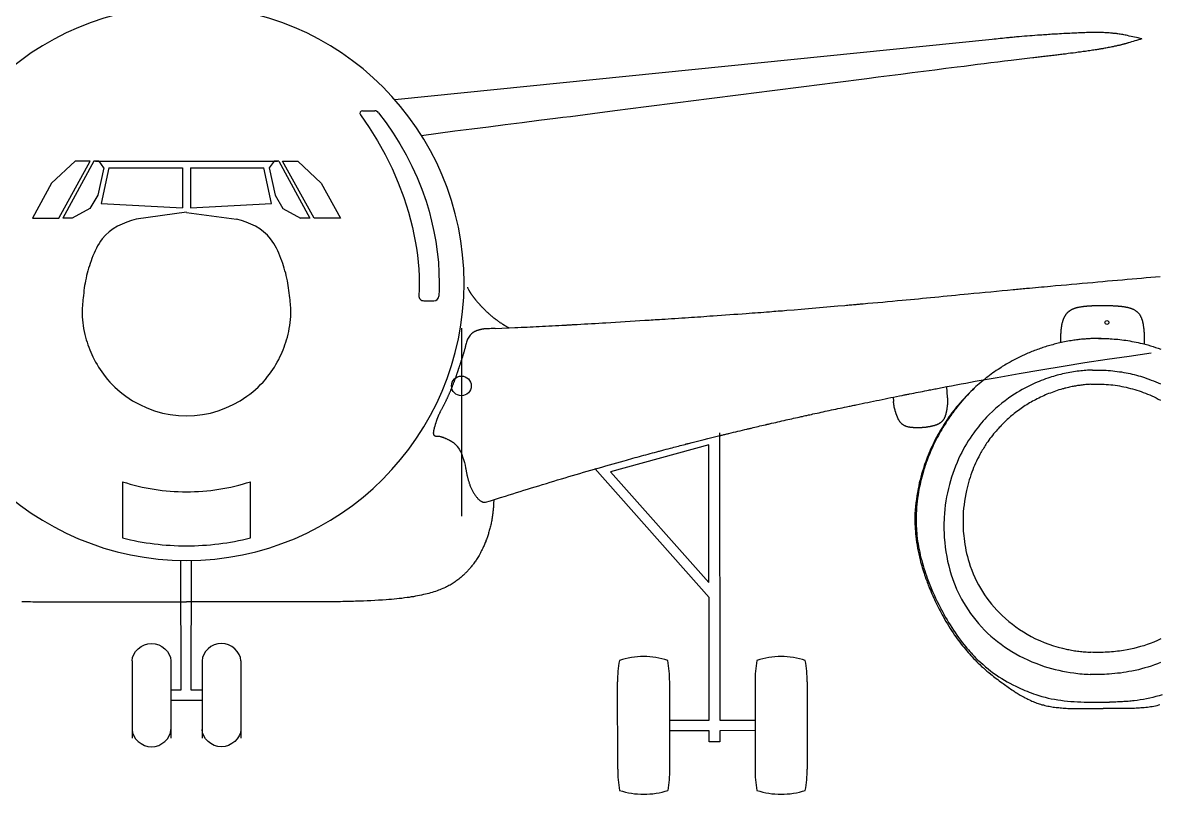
# Model space of a CAD drawing. Extents: x 73554 to 206494, y -55407 to 34157.
# Drawn here: x 172828 to 184374, y 17841 to 25684 of the extents above; entities that cross this region are included whole.
import ezdxf

# ---------------------------------------------------------------- set-up
doc = ezdxf.new("R2010")
doc.units = 0
doc.header["$MEASUREMENT"] = 0
doc.linetypes.add('CENTERLINE', pattern=[25.4, 19.05, -1.5875, 3.175, -1.5875])
doc.linetypes.add('SOLID', pattern=[0])
doc.layers.add('9_FrontView', color=1, linetype='CONTINUOUS')
doc.layers.add('LAYER_0$C$L0', color=7, linetype='SOLID')

msp = doc.modelspace()

# ---------------------------------------------------------------- linework, layer by layer
at = {"layer": '9_FrontView', "color": 0, "linetype": 'Continuous'}
for p, q in [((179907, 21516), (179909, 18596)), ((179799, 21392), (178798, 21119)), ((179799, 19994), (179799, 21392)), ((179800, 19843), (178638, 21154)), ((178798, 21119), (179799, 19994)), ((174431, 20218), (174434, 18899)), ((174539, 18899), (174541, 20218)), ((179800, 18596), (179800, 19843)), ((174434, 18899), (174334, 18899)), ((174649, 18899), (174539, 18899)), ((174334, 18799), (174487, 18799)), ((174487, 18799), (174649, 18799)), ((179401, 18595), (179800, 18596)), ((179909, 18596), (180267, 18594)), ((179800, 18487), (179401, 18486)), ((179800, 18373), (179800, 18487)), ((180267, 18489), (179909, 18487)), ((179909, 18487), (179909, 18373)), ((179909, 18373), (179800, 18373))]:
    msp.add_line(p, q, dxfattribs=at)
at = {"layer": 'LAYER_0$C$L0'}
for p, q in [((182675, 25514), (176607, 24900)), ((176278, 24788), (176404, 24788)), ((173361, 24278), (173121, 24054)), ((173194, 23698), (173514, 24278)), ((173551, 24278), (173236, 23698)), ((173514, 24278), (173361, 24278)), ((173601, 24278), (173551, 24278)), ((173601, 24278), (173551, 24278)), ((173601, 24278), (173650, 24208)), ((175381, 24278), (175331, 24208)), ((175431, 24278), (175381, 24278)), ((175431, 24278), (175381, 24278)), ((175431, 24278), (175746, 23698)), ((175788, 23698), (175467, 24278)), ((175468, 24278), (175621, 24278)), ((175621, 24278), (175861, 24054)), ((173651, 24208), (173591, 23931)), ((173703, 24208), (173626, 23848)), ((173703, 24208), (174451, 24208)), ((174451, 24208), (174451, 23802)), ((174531, 24208), (175278, 24208)), ((174531, 24208), (174531, 23802)), ((175356, 23848), (175278, 24208)), ((175331, 24208), (175391, 23931)), ((173121, 24054), (172927, 23698)), ((175861, 24054), (176056, 23698)), ((173591, 23931), (173511, 23797)), ((175391, 23931), (175471, 23797)), ((173511, 23797), (173331, 23698)), ((173626, 23848), (174451, 23801)), ((174531, 23801), (175356, 23848)), ((175470, 23797), (175651, 23698)), ((172927, 23698), (173194, 23698)), ((173331, 23698), (173236, 23698)), ((174491, 23757), (173981, 23688)), ((174491, 23756), (175001, 23687)), ((175746, 23698), (175651, 23698)), ((176055, 23698), (175788, 23698)), ((176902, 22858), (177005, 22858)), ((182212, 21983), (182220, 21878)), ((181671, 21877), (181674, 21833)), ((173841, 21018), (173841, 20447)), ((175141, 20447), (175141, 21018)), ((173104, 19798), (174491, 19798)), ((175882, 19798), (174491, 19798)), ((173939, 19199), (173939, 18412)), ((173939, 19199), (173939, 18499)), ((174334, 19199), (174334, 18412)), ((174334, 19199), (174334, 18499)), ((174649, 19199), (174649, 18412)), ((174649, 19199), (174649, 18499)), ((175044, 19199), (175044, 18412)), ((175044, 19199), (175044, 18499)), ((178872, 18097), (178870, 18986)), ((179402, 18097), (179400, 18986)), ((180267, 18986), (180267, 18097)), ((180797, 18986), (180797, 18097))]:
    msp.add_line(p, q, dxfattribs=at)
at = {"layer": 'LAYER_0$C$L0', "linetype": 'CENTERLINE'}
for p, q in [((173566, 24277), (174491, 24277)), ((174491, 24277), (175416, 24277)), ((177284, 22578), (177284, 20732)), ((177284, 22578), (177284, 20669)), ((177284, 22578), (177284, 20669))]:
    msp.add_line(p, q, dxfattribs=at)
at = {"layer": 'LAYER_0$C$L0'}
for points in [[(184196, 25520), (184179, 25514), (184161, 25509), (184144, 25504), (184127, 25499), (184110, 25494), (184092, 25489), (184075, 25484), (184058, 25479), (184053, 25477), (184048, 25476), (184042, 25474), (184037, 25473), (184032, 25471), (184027, 25470), (184022, 25468), (184016, 25467), (184010, 25465), (184004, 25464), (183998, 25462), (183991, 25460), (183985, 25459), (183979, 25457), (183972, 25456), (183966, 25454), (183958, 25452), (183951, 25451), (183943, 25449), (183935, 25447), (183927, 25445), (183920, 25444), (183912, 25442), (183904, 25440), (183892, 25438), (183880, 25435), (183868, 25433), (183856, 25431), (183844, 25428), (183832, 25426), (183820, 25424), (183808, 25422), (183799, 25420), (183790, 25419), (183781, 25417), (183772, 25416), (183763, 25414), (183755, 25413), (183746, 25412), (183737, 25410), (183723, 25408), (183709, 25406), (183695, 25404), (183681, 25401), (183667, 25399), (183653, 25397), (183639, 25395), (183624, 25393), (183599, 25390), (183574, 25386), (183549, 25383), (183523, 25379), (183498, 25376), (183473, 25373), (183447, 25370), (183422, 25366), (183409, 25365), (183396, 25363), (183384, 25362), (183371, 25360), (183358, 25358), (183346, 25357), (183333, 25355), (183320, 25354), (183305, 25352), (183290, 25350), (183274, 25348), (183259, 25347), (183244, 25345), (183228, 25343), (183213, 25341), (183198, 25339), (183184, 25338), (183170, 25336), (183156, 25335), (183143, 25333), (183129, 25332), (183115, 25330), (183101, 25328), (183088, 25327), (183060, 25324), (183033, 25321), (183005, 25317), (182978, 25314), (182950, 25311), (182923, 25307), (182895, 25304), (182868, 25301), (182800, 25292), (182732, 25284), (182663, 25275), (182595, 25267), (182527, 25258), (182459, 25249), (182391, 25240), (182322, 25232), (182207, 25217), (182092, 25202), (181977, 25188), (181862, 25173), (181747, 25158), (181632, 25144), (181517, 25129), (181402, 25115), (181082, 25074), (180762, 25033), (180442, 24993), (180122, 24952), (179802, 24911), (179482, 24870), (179162, 24829), (178842, 24787), (178767, 24778), (178692, 24768), (178616, 24758), (178541, 24749), (178466, 24739), (178391, 24729), (178315, 24720), (178240, 24710), (178070, 24689), (177900, 24667), (177729, 24646), (177559, 24624), (177389, 24603), (177219, 24581), (177049, 24558), (176879, 24535)], [(184196, 25520), (184178, 25524), (184160, 25529), (184141, 25533), (184123, 25537), (184105, 25541), (184087, 25545), (184068, 25549), (184050, 25553), (184038, 25556), (184026, 25558), (184014, 25560), (184002, 25563), (183990, 25565), (183978, 25567), (183966, 25569), (183954, 25571), (183946, 25572), (183938, 25573), (183930, 25574), (183922, 25575), (183914, 25575), (183906, 25576), (183898, 25577), (183890, 25578), (183878, 25579), (183866, 25580), (183854, 25580), (183842, 25581), (183831, 25582), (183819, 25582), (183807, 25583), (183795, 25583), (183785, 25583), (183776, 25584), (183766, 25584), (183757, 25584), (183747, 25584), (183738, 25584), (183728, 25584), (183719, 25584), (183704, 25584), (183690, 25584), (183676, 25584), (183662, 25583), (183647, 25583), (183633, 25583), (183619, 25582), (183605, 25582), (183587, 25581), (183570, 25581), (183553, 25580), (183535, 25579), (183518, 25579), (183501, 25578), (183484, 25577), (183466, 25576), (183445, 25575), (183424, 25574), (183403, 25573), (183382, 25572), (183361, 25570), (183340, 25569), (183319, 25568), (183298, 25567), (183281, 25566), (183264, 25564), (183248, 25563), (183231, 25562), (183214, 25561), (183197, 25560), (183181, 25559), (183164, 25558), (183137, 25556), (183111, 25554), (183084, 25552), (183058, 25550), (183031, 25548), (183005, 25546), (182978, 25544), (182951, 25541), (182938, 25540), (182924, 25539), (182911, 25538), (182898, 25537), (182884, 25535), (182871, 25534), (182857, 25533), (182844, 25532), (182823, 25529), (182801, 25527), (182780, 25525), (182759, 25523), (182738, 25521), (182717, 25518), (182696, 25516), (182675, 25514)], [(176258, 24748), (176348, 24619), (176432, 24484), (176510, 24346), (176580, 24203), (176643, 24057), (176699, 23908), (176747, 23757), (176787, 23603), (176802, 23533), (176816, 23463), (176828, 23393), (176838, 23322), (176845, 23251), (176851, 23180), (176854, 23109), (176856, 23038), (176856, 23017), (176855, 22995), (176855, 22974), (176854, 22953), (176853, 22932), (176852, 22911)], [(176443, 24769), (176520, 24667), (176592, 24561), (176660, 24453), (176723, 24341), (176781, 24227), (176834, 24110), (176882, 23991), (176925, 23870), (176956, 23769), (176982, 23666), (177005, 23563), (177024, 23459), (177039, 23354), (177050, 23249), (177056, 23143), (177058, 23038), (177058, 23016), (177058, 22994), (177057, 22972), (177057, 22949), (177056, 22927), (177055, 22905)], [(173981, 23687), (173932, 23674), (173884, 23658), (173837, 23638), (173791, 23615), (173748, 23588), (173707, 23558), (173669, 23524), (173636, 23487), (173619, 23465), (173604, 23441), (173589, 23417), (173576, 23392), (173564, 23366), (173552, 23340), (173541, 23314), (173531, 23287), (173522, 23263), (173513, 23238), (173505, 23213), (173497, 23188), (173490, 23163), (173483, 23138), (173477, 23113), (173471, 23087), (173466, 23062), (173461, 23038), (173457, 23013), (173453, 22988), (173450, 22963), (173447, 22938), (173444, 22912), (173441, 22887), (173439, 22867), (173437, 22846), (173435, 22826), (173434, 22806), (173432, 22785), (173431, 22765), (173431, 22745), (173431, 22724), (173432, 22694), (173434, 22664), (173437, 22635), (173441, 22605), (173446, 22575), (173452, 22546), (173459, 22516), (173466, 22487), (173473, 22461), (173481, 22436), (173490, 22411), (173499, 22385), (173509, 22360), (173519, 22336), (173530, 22311), (173541, 22287), (173554, 22261), (173568, 22235), (173583, 22209), (173598, 22184), (173614, 22159), (173631, 22135), (173648, 22111), (173666, 22087), (173689, 22059), (173713, 22032), (173738, 22005), (173764, 21980), (173791, 21955), (173818, 21932), (173847, 21909), (173876, 21887), (173944, 21842), (174016, 21803), (174090, 21768), (174168, 21740), (174247, 21717), (174327, 21701), (174409, 21691), (174491, 21687), (174573, 21691), (174655, 21701), (174735, 21717), (174814, 21740), (174892, 21768), (174966, 21803), (175038, 21842), (175106, 21887), (175135, 21909), (175164, 21932), (175191, 21955), (175218, 21980), (175244, 22005), (175269, 22032), (175293, 22059), (175316, 22087), (175334, 22111), (175351, 22135), (175368, 22159), (175384, 22184), (175399, 22209), (175414, 22235), (175428, 22261), (175441, 22287), (175452, 22311), (175463, 22336), (175474, 22360), (175483, 22385), (175492, 22411), (175501, 22436), (175509, 22461), (175516, 22487), (175524, 22517), (175530, 22547), (175536, 22576), (175541, 22607), (175545, 22637), (175548, 22667), (175550, 22697), (175551, 22728), (175551, 22748), (175550, 22768), (175550, 22788), (175548, 22808), (175547, 22827), (175545, 22847), (175543, 22867), (175541, 22887), (175538, 22912), (175535, 22938), (175532, 22963), (175529, 22988), (175525, 23013), (175521, 23038), (175516, 23062), (175511, 23087), (175505, 23113), (175499, 23138), (175492, 23163), (175485, 23188), (175477, 23213), (175469, 23238), (175460, 23263), (175451, 23287), (175441, 23314), (175430, 23340), (175418, 23366), (175406, 23392), (175393, 23417), (175379, 23441), (175363, 23465), (175346, 23487), (175313, 23524), (175275, 23558), (175235, 23588), (175191, 23615), (175145, 23638), (175098, 23658), (175050, 23674), (175001, 23687)], [(182890, 22972), (182907, 22974), (182924, 22975), (182941, 22977), (182957, 22978), (182974, 22980), (182991, 22981), (183007, 22983), (183024, 22985), (183055, 22987), (183085, 22990), (183115, 22993), (183146, 22996), (183176, 22998), (183206, 23001), (183237, 23004), (183267, 23007), (183321, 23012), (183376, 23016), (183430, 23021), (183483, 23026), (183537, 23031), (183591, 23036), (183645, 23040), (183698, 23045), (183749, 23050), (183799, 23054), (183849, 23059), (183899, 23063), (183949, 23067), (183999, 23072), (184049, 23076), (184098, 23080), (184146, 23085), (184193, 23089), (184241, 23093), (184289, 23097), (184336, 23101), (184384, 23105)], [(177345, 22995), (177347, 22991), (177349, 22986), (177351, 22982), (177353, 22978), (177355, 22974), (177357, 22969), (177359, 22965), (177362, 22961), (177363, 22959), (177364, 22957), (177365, 22956), (177366, 22954), (177367, 22952), (177368, 22950), (177369, 22948), (177370, 22947), (177372, 22944), (177373, 22942), (177375, 22940), (177376, 22938), (177378, 22936), (177379, 22933), (177381, 22931), (177382, 22929), (177385, 22925), (177387, 22922), (177390, 22918), (177393, 22914), (177395, 22911), (177398, 22907), (177401, 22904), (177403, 22900), (177405, 22897), (177408, 22894), (177410, 22892), (177412, 22889), (177414, 22886), (177416, 22884), (177418, 22881), (177420, 22878), (177422, 22875), (177425, 22873), (177427, 22870), (177429, 22867), (177431, 22865), (177433, 22862), (177435, 22859), (177438, 22856), (177441, 22852), (177444, 22848), (177448, 22844), (177451, 22840), (177455, 22837), (177458, 22833), (177461, 22829), (177465, 22825), (177468, 22822), (177470, 22819), (177473, 22816), (177476, 22813), (177478, 22810), (177481, 22807), (177484, 22804), (177486, 22801), (177489, 22798), (177492, 22796), (177494, 22793), (177497, 22790), (177499, 22788), (177502, 22785), (177505, 22782), (177507, 22779), (177511, 22776), (177514, 22772), (177518, 22768), (177522, 22765), (177526, 22761), (177529, 22758), (177533, 22754), (177537, 22750), (177542, 22746), (177546, 22742), (177551, 22737), (177556, 22733), (177561, 22728), (177566, 22724), (177571, 22720), (177576, 22716), (177580, 22712), (177584, 22709), (177588, 22705), (177592, 22702), (177596, 22699), (177600, 22695), (177604, 22692), (177608, 22689), (177611, 22686), (177614, 22684), (177617, 22681), (177620, 22679), (177624, 22677), (177627, 22674), (177630, 22672), (177633, 22669), (177637, 22666), (177642, 22663), (177646, 22660), (177650, 22657), (177654, 22654), (177659, 22651), (177663, 22648), (177667, 22645), (177672, 22642), (177676, 22638), (177681, 22635), (177685, 22632), (177690, 22630), (177694, 22627), (177699, 22624), (177703, 22621), (177707, 22619), (177710, 22616), (177713, 22614), (177717, 22612), (177720, 22610), (177724, 22608), (177727, 22606), (177731, 22604), (177733, 22602), (177735, 22601), (177738, 22600), (177740, 22598), (177742, 22597), (177745, 22595), (177747, 22594), (177750, 22593), (177752, 22591), (177754, 22590), (177757, 22589), (177759, 22587), (177762, 22586), (177764, 22585), (177766, 22583), (177769, 22582)], [(177627, 22577), (177694, 22580), (177761, 22582), (177828, 22585), (177859, 22587), (177890, 22588), (177920, 22589), (177951, 22591), (177982, 22592), (178012, 22594), (178043, 22595), (178074, 22597), (178107, 22598), (178140, 22600), (178173, 22602), (178206, 22603), (178240, 22605), (178273, 22607), (178306, 22609), (178339, 22611), (178346, 22611), (178353, 22611), (178360, 22612), (178367, 22612), (178374, 22613), (178381, 22613), (178388, 22613), (178395, 22614), (178403, 22614), (178412, 22615), (178420, 22615), (178428, 22616), (178437, 22616), (178445, 22616), (178453, 22617), (178461, 22617), (178498, 22619), (178534, 22622), (178570, 22624), (178607, 22626), (178643, 22628), (178679, 22630), (178716, 22632), (178752, 22634), (178801, 22637), (178851, 22640), (178900, 22643), (178949, 22646), (178999, 22649), (179048, 22653), (179097, 22656), (179147, 22659), (179168, 22660), (179190, 22661), (179211, 22663), (179233, 22664), (179254, 22666), (179276, 22667), (179297, 22668), (179319, 22670), (179353, 22672), (179386, 22674), (179420, 22676), (179454, 22679), (179488, 22681), (179522, 22683), (179556, 22685), (179590, 22688), (179621, 22690), (179653, 22692), (179684, 22694), (179715, 22696), (179747, 22698), (179778, 22701), (179809, 22703), (179841, 22705), (179883, 22708), (179925, 22711), (179967, 22714), (180010, 22717), (180052, 22720), (180094, 22723), (180136, 22726), (180178, 22729), (180208, 22731), (180238, 22734), (180267, 22736), (180297, 22738), (180326, 22740), (180356, 22743), (180385, 22745), (180415, 22747), (180437, 22749), (180458, 22751), (180480, 22752), (180502, 22754), (180524, 22756), (180546, 22757), (180567, 22759), (180589, 22761), (180663, 22767), (180737, 22773), (180811, 22779), (180885, 22786), (180959, 22792), (181033, 22798), (181107, 22805), (181181, 22811), (181195, 22812), (181210, 22814), (181224, 22815), (181238, 22816), (181252, 22817), (181267, 22819), (181281, 22820), (181295, 22821), (181304, 22822), (181313, 22823), (181321, 22824), (181330, 22824), (181339, 22825), (181347, 22826), (181356, 22827), (181365, 22827), (181414, 22832), (181464, 22836), (181514, 22841), (181564, 22845), (181614, 22850), (181663, 22854), (181713, 22859), (181763, 22864), (181804, 22867), (181845, 22871), (181887, 22875), (181928, 22879), (181969, 22883), (182010, 22887), (182051, 22891), (182092, 22895), (182135, 22899), (182177, 22903), (182220, 22907), (182263, 22912), (182305, 22916), (182348, 22920), (182390, 22924), (182433, 22928), (182490, 22934), (182547, 22939), (182604, 22945), (182662, 22950), (182719, 22956), (182776, 22961), (182833, 22967), (182890, 22972)], [(184225, 22417), (184225, 22420), (184225, 22423), (184225, 22426), (184225, 22428), (184225, 22431), (184225, 22434), (184225, 22437), (184225, 22440), (184225, 22446), (184225, 22452), (184225, 22458), (184224, 22464), (184224, 22470), (184224, 22476), (184224, 22482), (184224, 22489), (184224, 22493), (184224, 22498), (184223, 22502), (184223, 22507), (184223, 22511), (184223, 22516), (184223, 22520), (184222, 22525), (184222, 22529), (184222, 22534), (184221, 22539), (184221, 22543), (184221, 22548), (184220, 22553), (184220, 22557), (184220, 22562), (184219, 22567), (184219, 22572), (184218, 22577), (184217, 22583), (184217, 22588), (184216, 22593), (184215, 22598), (184215, 22603), (184214, 22608), (184213, 22612), (184213, 22617), (184212, 22621), (184211, 22625), (184210, 22630), (184209, 22634), (184208, 22638), (184207, 22642), (184206, 22646), (184205, 22650), (184204, 22654), (184203, 22657), (184202, 22661), (184201, 22665), (184199, 22669), (184198, 22671), (184197, 22674), (184197, 22676), (184196, 22679), (184195, 22681), (184194, 22683), (184192, 22686), (184191, 22688), (184190, 22691), (184189, 22694), (184188, 22696), (184186, 22699), (184185, 22702), (184183, 22704), (184182, 22707), (184180, 22709), (184178, 22713), (184175, 22717), (184172, 22721), (184169, 22725), (184166, 22728), (184163, 22732), (184160, 22735), (184156, 22739), (184153, 22742), (184150, 22744), (184147, 22747), (184143, 22750), (184140, 22752), (184136, 22755), (184132, 22757), (184129, 22760), (184124, 22762), (184119, 22765), (184114, 22768), (184108, 22770), (184103, 22772), (184098, 22775), (184092, 22777), (184087, 22779), (184083, 22780), (184079, 22781), (184074, 22783), (184070, 22784), (184066, 22785), (184061, 22786), (184057, 22787), (184053, 22788), (184048, 22789), (184043, 22790), (184038, 22791), (184033, 22792), (184028, 22793), (184023, 22794), (184018, 22795), (184013, 22795), (184008, 22796), (184003, 22797), (183998, 22797), (183993, 22798), (183988, 22799), (183983, 22799), (183978, 22800), (183973, 22800), (183967, 22801), (183961, 22801), (183955, 22802), (183950, 22802), (183944, 22802), (183938, 22803), (183932, 22803), (183926, 22803), (183920, 22804), (183913, 22804), (183907, 22804), (183901, 22805), (183894, 22805), (183888, 22805), (183881, 22805), (183875, 22806), (183871, 22806), (183868, 22806), (183864, 22806), (183860, 22806), (183857, 22806), (183853, 22806), (183849, 22806), (183846, 22806), (183842, 22806), (183838, 22806), (183834, 22806), (183830, 22806), (183826, 22806), (183822, 22806), (183818, 22806), (183814, 22806), (183810, 22806), (183806, 22806), (183802, 22806), (183798, 22806), (183794, 22806), (183790, 22806), (183786, 22806), (183781, 22806), (183776, 22806), (183770, 22806), (183764, 22806), (183758, 22806), (183753, 22806), (183747, 22806), (183741, 22806), (183736, 22806), (183731, 22806), (183725, 22806), (183720, 22806), (183715, 22805), (183710, 22805), (183705, 22805), (183700, 22805), (183695, 22805), (183690, 22805), (183685, 22804), (183681, 22804), (183676, 22804), (183671, 22804), (183666, 22803), (183662, 22803), (183657, 22803), (183652, 22802), (183648, 22802), (183644, 22802), (183639, 22802), (183635, 22801), (183631, 22801), (183626, 22800), (183622, 22800), (183616, 22799), (183611, 22799), (183605, 22798), (183599, 22797), (183594, 22797), (183588, 22796), (183582, 22795), (183577, 22794), (183572, 22793), (183567, 22793), (183562, 22792), (183557, 22791), (183552, 22790), (183547, 22789), (183542, 22788), (183538, 22786), (183534, 22786), (183531, 22785), (183528, 22784), (183525, 22783), (183522, 22782), (183519, 22781), (183516, 22780), (183513, 22779), (183509, 22778), (183506, 22777), (183502, 22775), (183499, 22774), (183496, 22773), (183492, 22771), (183489, 22770), (183486, 22768), (183484, 22767), (183483, 22767), (183481, 22766), (183480, 22765), (183478, 22764), (183477, 22763), (183475, 22763), (183474, 22762), (183470, 22760), (183467, 22757), (183463, 22755), (183460, 22753), (183457, 22750), (183453, 22748), (183450, 22745), (183447, 22743), (183445, 22741), (183443, 22739), (183440, 22737), (183438, 22734), (183436, 22732), (183434, 22730), (183432, 22728), (183430, 22725), (183428, 22723), (183426, 22720), (183424, 22717), (183422, 22715), (183420, 22712), (183418, 22709), (183416, 22706), (183414, 22703), (183413, 22701), (183411, 22698), (183410, 22695), (183409, 22693), (183407, 22690), (183406, 22687), (183405, 22685), (183403, 22682), (183402, 22679), (183401, 22676), (183400, 22673), (183398, 22670), (183397, 22667), (183396, 22664), (183395, 22661), (183394, 22658), (183393, 22655), (183392, 22653), (183392, 22650), (183391, 22648), (183390, 22645), (183389, 22643), (183389, 22640), (183388, 22637), (183387, 22632), (183385, 22628), (183384, 22623), (183383, 22618), (183382, 22613), (183381, 22608), (183380, 22603), (183380, 22598), (183379, 22594), (183378, 22590), (183378, 22586), (183377, 22582), (183377, 22578), (183376, 22574), (183376, 22569), (183375, 22565), (183375, 22561), (183374, 22557), (183374, 22553), (183373, 22549), (183373, 22544), (183373, 22540), (183372, 22536), (183372, 22532), (183372, 22526), (183371, 22520), (183371, 22514), (183371, 22507), (183370, 22501), (183370, 22495), (183370, 22489), (183370, 22483), (183369, 22480), (183369, 22476), (183369, 22473), (183369, 22470), (183369, 22467), (183369, 22464), (183369, 22460), (183369, 22457), (183369, 22454), (183369, 22451), (183369, 22447), (183369, 22444), (183369, 22441), (183368, 22437), (183368, 22434), (183368, 22431)], [(177627, 22577), (177613, 22576), (177599, 22576), (177585, 22575), (177571, 22574), (177557, 22573), (177542, 22572), (177528, 22571), (177514, 22571), (177512, 22571), (177511, 22570), (177509, 22570), (177507, 22570), (177506, 22570), (177504, 22570), (177502, 22570), (177501, 22570), (177499, 22570), (177498, 22569), (177497, 22569), (177496, 22569), (177494, 22569), (177493, 22568), (177492, 22568), (177491, 22568), (177488, 22567), (177486, 22567), (177483, 22566), (177481, 22566), (177478, 22565), (177476, 22564), (177473, 22564), (177471, 22563), (177468, 22562), (177466, 22561), (177463, 22561), (177460, 22560), (177458, 22559), (177455, 22558), (177453, 22557), (177450, 22557), (177447, 22556), (177444, 22555), (177441, 22554), (177438, 22553), (177435, 22552), (177432, 22550), (177429, 22549), (177427, 22548), (177425, 22547), (177423, 22546), (177421, 22545), (177419, 22544), (177417, 22544), (177415, 22543), (177414, 22542), (177412, 22540), (177410, 22539), (177408, 22538), (177406, 22537), (177404, 22536), (177403, 22535), (177401, 22534), (177399, 22532), (177397, 22531), (177396, 22530), (177394, 22528), (177392, 22527), (177390, 22525), (177389, 22524), (177387, 22523), (177385, 22521), (177384, 22520), (177382, 22518), (177381, 22516), (177379, 22515), (177378, 22513), (177376, 22512), (177375, 22510), (177373, 22509), (177372, 22507), (177365, 22498), (177358, 22489), (177352, 22479), (177347, 22468), (177343, 22458), (177339, 22447), (177335, 22436), (177332, 22425), (177331, 22421), (177330, 22417), (177329, 22413), (177328, 22409), (177327, 22405), (177326, 22401), (177325, 22397), (177325, 22393), (177324, 22389), (177323, 22386), (177322, 22383), (177321, 22380), (177321, 22377), (177320, 22374), (177319, 22371), (177318, 22368), (177317, 22363), (177316, 22359), (177314, 22355), (177313, 22350), (177312, 22346), (177311, 22342), (177310, 22337), (177308, 22333), (177307, 22329), (177306, 22325), (177305, 22321), (177304, 22318), (177302, 22314), (177301, 22310), (177300, 22306), (177299, 22302), (177298, 22299), (177297, 22295), (177296, 22292), (177295, 22288), (177294, 22285), (177293, 22282), (177291, 22278), (177290, 22275), (177288, 22267), (177285, 22259), (177283, 22251), (177280, 22244), (177277, 22236), (177275, 22228), (177272, 22220), (177270, 22212), (177268, 22207), (177266, 22201), (177264, 22196), (177262, 22191), (177261, 22185), (177259, 22180), (177257, 22174), (177255, 22169), (177254, 22165), (177253, 22162), (177252, 22159), (177251, 22156), (177250, 22153), (177249, 22150), (177248, 22146), (177247, 22143), (177245, 22138), (177244, 22133), (177242, 22129), (177240, 22124), (177239, 22119), (177237, 22114), (177236, 22109), (177234, 22105), (177232, 22099), (177230, 22093), (177228, 22087), (177226, 22081), (177224, 22076), (177222, 22070), (177220, 22064), (177218, 22058), (177215, 22052), (177213, 22046), (177211, 22040), (177209, 22034), (177207, 22028), (177204, 22022), (177202, 22016), (177200, 22010), (177197, 22003), (177195, 21996), (177192, 21989), (177189, 21982), (177186, 21975), (177184, 21968), (177181, 21961), (177178, 21955), (177175, 21948), (177172, 21942), (177170, 21936), (177167, 21929), (177164, 21923), (177161, 21917), (177159, 21911), (177156, 21904), (177154, 21899), (177151, 21895), (177149, 21890), (177147, 21885), (177145, 21880), (177142, 21875), (177140, 21870), (177138, 21865), (177135, 21860), (177133, 21855), (177131, 21850), (177128, 21845), (177126, 21839), (177123, 21834), (177121, 21829), (177118, 21824), (177116, 21819), (177113, 21814), (177111, 21809), (177108, 21804), (177106, 21799), (177103, 21794), (177101, 21790), (177098, 21785), (177095, 21778), (177092, 21772), (177088, 21766), (177085, 21760), (177082, 21754), (177079, 21748), (177076, 21741), (177072, 21735), (177070, 21731), (177068, 21727), (177066, 21723), (177064, 21719), (177062, 21715), (177060, 21711), (177058, 21706), (177056, 21702), (177054, 21698), (177053, 21695), (177051, 21691), (177049, 21687), (177048, 21683), (177046, 21679), (177045, 21675), (177043, 21671), (177042, 21668), (177040, 21664), (177039, 21661), (177038, 21657), (177036, 21654), (177035, 21650), (177034, 21647), (177032, 21643), (177031, 21639), (177029, 21635), (177028, 21631), (177027, 21627), (177025, 21622), (177024, 21618), (177023, 21614), (177021, 21610), (177020, 21606), (177019, 21603), (177018, 21599), (177017, 21595), (177016, 21592), (177015, 21588), (177014, 21584), (177013, 21580), (177012, 21578), (177011, 21575), (177010, 21572), (177009, 21569), (177009, 21566), (177008, 21564), (177007, 21561), (177007, 21558), (177006, 21555), (177005, 21553), (177005, 21550), (177004, 21547), (177003, 21544), (177003, 21542), (177002, 21539), (177002, 21536), (177001, 21534), (177001, 21531), (177001, 21529), (177000, 21527), (177000, 21524), (177000, 21522), (177000, 21519), (176999, 21517), (176999, 21515), (176999, 21513), (176999, 21511), (176999, 21509), (177000, 21507), (177000, 21505), (177000, 21503), (177001, 21501), (177001, 21499), (177002, 21497), (177002, 21496), (177003, 21494), (177004, 21493), (177005, 21492), (177006, 21490), (177007, 21489), (177009, 21488), (177011, 21487), (177013, 21486), (177015, 21485), (177017, 21484), (177020, 21483), (177022, 21483), (177024, 21482), (177027, 21482), (177029, 21482), (177031, 21482), (177033, 21482), (177036, 21482), (177038, 21482), (177040, 21481), (177042, 21481), (177045, 21481), (177047, 21481), (177049, 21481), (177051, 21481), (177054, 21481), (177056, 21481), (177058, 21480), (177060, 21480), (177063, 21480), (177067, 21479), (177070, 21478), (177073, 21478), (177076, 21477), (177080, 21476), (177083, 21475), (177086, 21474), (177090, 21473), (177094, 21471), (177099, 21470), (177103, 21468), (177107, 21466), (177111, 21465), (177115, 21463), (177119, 21461), (177124, 21459), (177130, 21457), (177135, 21454), (177140, 21452), (177145, 21449), (177150, 21447), (177155, 21444), (177161, 21442), (177164, 21440), (177167, 21439), (177169, 21437), (177172, 21436), (177175, 21434), (177178, 21432), (177181, 21431), (177184, 21429), (177188, 21427), (177191, 21424), (177195, 21422), (177199, 21419), (177202, 21416), (177206, 21414), (177209, 21411), (177212, 21408), (177217, 21404), (177221, 21400), (177225, 21396), (177229, 21392), (177233, 21388), (177236, 21383), (177240, 21379), (177244, 21374), (177260, 21350), (177274, 21325), (177287, 21299), (177297, 21272), (177307, 21244), (177314, 21215), (177321, 21187), (177327, 21158), (177328, 21151), (177330, 21143), (177331, 21136), (177332, 21129), (177334, 21121), (177335, 21114), (177337, 21107), (177338, 21099), (177339, 21093), (177341, 21087), (177342, 21080), (177344, 21074), (177345, 21067), (177347, 21061), (177348, 21055), (177350, 21049), (177352, 21042), (177354, 21035), (177356, 21029), (177358, 21022), (177360, 21016), (177362, 21009), (177364, 21002), (177366, 20996), (177369, 20989), (177371, 20982), (177374, 20975), (177377, 20968), (177380, 20961), (177383, 20954), (177386, 20947), (177389, 20940), (177393, 20933), (177397, 20926), (177400, 20919), (177404, 20911), (177408, 20904), (177413, 20898), (177417, 20891), (177422, 20884), (177426, 20878), (177430, 20873), (177434, 20867), (177438, 20862), (177443, 20857), (177447, 20851), (177452, 20846), (177457, 20842), (177461, 20838), (177465, 20835), (177469, 20831), (177473, 20828), (177477, 20825), (177481, 20822), (177486, 20820), (177490, 20817), (177491, 20817), (177492, 20817), (177493, 20816), (177493, 20816), (177494, 20816), (177495, 20815), (177496, 20815), (177496, 20814), (177497, 20814), (177499, 20814), (177500, 20813), (177501, 20813), (177502, 20812), (177503, 20812), (177504, 20812), (177505, 20811), (177506, 20811), (177508, 20811), (177509, 20810), (177510, 20810), (177512, 20810), (177513, 20810), (177515, 20809), (177516, 20809), (177517, 20809), (177517, 20809), (177518, 20809), (177519, 20809), (177519, 20809), (177520, 20809), (177520, 20809), (177521, 20809), (177522, 20809), (177523, 20809), (177524, 20809), (177525, 20809), (177526, 20809), (177527, 20809), (177528, 20809), (177529, 20809)], [(183783, 22475), (183771, 22475), (183759, 22475), (183748, 22475), (183736, 22475), (183725, 22475), (183713, 22474), (183702, 22474), (183690, 22473), (183679, 22473), (183667, 22472), (183655, 22472), (183644, 22471), (183632, 22470), (183621, 22469), (183609, 22468), (183598, 22467), (183585, 22466), (183571, 22464), (183558, 22463), (183545, 22461), (183532, 22460), (183519, 22458), (183506, 22456), (183493, 22454), (183477, 22451), (183460, 22449), (183444, 22446), (183428, 22443), (183411, 22440), (183395, 22436), (183379, 22433), (183363, 22429), (183348, 22426), (183334, 22423), (183319, 22419), (183305, 22415), (183291, 22411), (183276, 22408), (183262, 22403), (183248, 22399), (183233, 22395), (183219, 22391), (183205, 22386), (183191, 22382), (183177, 22377), (183163, 22372), (183149, 22367), (183135, 22362), (183121, 22357), (183107, 22352), (183093, 22346), (183079, 22341), (183065, 22335), (183052, 22329), (183038, 22324), (183025, 22318), (183003, 22308), (182982, 22299), (182962, 22289), (182941, 22279), (182920, 22268), (182900, 22257), (182879, 22246), (182859, 22235), (182846, 22228), (182832, 22220), (182819, 22212), (182806, 22204), (182792, 22196), (182779, 22188), (182766, 22180), (182753, 22171), (182736, 22160), (182718, 22148), (182701, 22136), (182684, 22124), (182667, 22111), (182650, 22099), (182633, 22086), (182616, 22073), (182598, 22059), (182581, 22044), (182563, 22030), (182545, 22015), (182528, 22000), (182511, 21985), (182494, 21969), (182478, 21953), (182459, 21935), (182441, 21917), (182424, 21898), (182406, 21879), (182389, 21860), (182372, 21840), (182356, 21821), (182339, 21801), (182329, 21788), (182318, 21774), (182307, 21761), (182297, 21748), (182286, 21734), (182276, 21720), (182266, 21707), (182256, 21693), (182244, 21675), (182232, 21658), (182220, 21640), (182208, 21622), (182197, 21604), (182186, 21586), (182175, 21568), (182164, 21550), (182152, 21530), (182141, 21510), (182130, 21489), (182119, 21469), (182108, 21449), (182098, 21428), (182088, 21407), (182078, 21386), (182069, 21367), (182060, 21347), (182051, 21327), (182043, 21307), (182035, 21287), (182027, 21267), (182019, 21247), (182012, 21227), (182007, 21213), (182002, 21199), (181997, 21185), (181992, 21170), (181987, 21156), (181983, 21142), (181978, 21127), (181974, 21113), (181967, 21089), (181960, 21064), (181954, 21040), (181948, 21015), (181943, 20990), (181937, 20965), (181932, 20940), (181928, 20915), (181923, 20884), (181918, 20852), (181914, 20821), (181911, 20789), (181908, 20757), (181906, 20726), (181904, 20694), (181903, 20662), (181903, 20638), (181903, 20615), (181904, 20591), (181905, 20567), (181906, 20543), (181908, 20520), (181910, 20496), (181912, 20472), (181915, 20443), (181919, 20415), (181924, 20386), (181929, 20358), (181934, 20330), (181940, 20301), (181946, 20273), (181953, 20245), (181960, 20219), (181967, 20192), (181974, 20166), (181982, 20140), (181991, 20114), (181999, 20088), (182008, 20062), (182017, 20037), (182030, 20003), (182043, 19969), (182057, 19935), (182071, 19902), (182086, 19868), (182102, 19835), (182117, 19802), (182133, 19770), (182147, 19743), (182160, 19717), (182174, 19691), (182189, 19665), (182203, 19639), (182218, 19614), (182233, 19589), (182249, 19563), (182265, 19537), (182282, 19511), (182299, 19485), (182317, 19460), (182335, 19434), (182354, 19409), (182373, 19385), (182392, 19360), (182406, 19343), (182419, 19327), (182434, 19310), (182448, 19294), (182463, 19278), (182477, 19262), (182492, 19246), (182508, 19230), (182532, 19206), (182557, 19183), (182583, 19160), (182609, 19137), (182636, 19115), (182663, 19094), (182690, 19074), (182718, 19054), (182745, 19036), (182773, 19018), (182800, 19002), (182829, 18985), (182857, 18970), (182886, 18954), (182915, 18940), (182944, 18926), (182965, 18916), (182987, 18906), (183008, 18897), (183030, 18888), (183052, 18879), (183073, 18871), (183095, 18863), (183118, 18856), (183149, 18845), (183181, 18836), (183213, 18828), (183245, 18820), (183277, 18813), (183310, 18807), (183343, 18801), (183375, 18797), (183409, 18793), (183442, 18789), (183476, 18786), (183509, 18784), (183543, 18782), (183577, 18780), (183610, 18779), (183644, 18778), (183672, 18778), (183700, 18777), (183728, 18777), (183756, 18777), (183784, 18777), (183812, 18777), (183840, 18777), (183868, 18778)], [(183756, 22475), (183771, 22475), (183786, 22475), (183801, 22475), (183816, 22475), (183830, 22474), (183845, 22474), (183860, 22473), (183875, 22472), (183895, 22471), (183914, 22469), (183934, 22468), (183954, 22466), (183974, 22464), (183993, 22461), (184013, 22459), (184033, 22456), (184054, 22453), (184075, 22449), (184096, 22445), (184117, 22441), (184139, 22437), (184160, 22433), (184181, 22428), (184202, 22423), (184229, 22416), (184256, 22409), (184283, 22401), (184310, 22393), (184337, 22384), (184364, 22376), (184390, 22366)], [(177528, 20809), (177579, 20825), (177630, 20841), (177681, 20857), (177732, 20873), (177769, 20885), (177807, 20897), (177844, 20908), (177882, 20920), (177920, 20932), (177957, 20943), (177995, 20955), (178032, 20966), (178071, 20978), (178109, 20990), (178147, 21002), (178186, 21013), (178224, 21025), (178262, 21036), (178301, 21048), (178339, 21059), (178376, 21070), (178413, 21081), (178450, 21092), (178487, 21103), (178524, 21114), (178562, 21125), (178599, 21136), (178636, 21146), (178674, 21157), (178712, 21168), (178750, 21179), (178787, 21190), (178825, 21200), (178863, 21211), (178901, 21222), (178939, 21232), (178961, 21238), (178983, 21245), (179005, 21251), (179027, 21257), (179049, 21263), (179071, 21269), (179093, 21275), (179115, 21281), (179137, 21287), (179159, 21293), (179181, 21299), (179203, 21305), (179225, 21311), (179247, 21317), (179269, 21323), (179291, 21329), (179295, 21330), (179306, 21333), (179322, 21337), (179342, 21342), (179364, 21348), (179386, 21354), (179407, 21359), (179426, 21364), (179442, 21369), (179458, 21373), (179474, 21377), (179491, 21381), (179507, 21386), (179523, 21390), (179540, 21394), (179556, 21398), (179560, 21399), (179564, 21400), (179569, 21402), (179573, 21403), (179577, 21404), (179581, 21405), (179586, 21406), (179590, 21407), (179630, 21417), (179670, 21427), (179710, 21437), (179750, 21447), (179789, 21457), (179829, 21467), (179869, 21477), (179909, 21487), (179911, 21487), (179913, 21488), (179914, 21488), (179916, 21489), (179918, 21489), (179920, 21489), (179921, 21490), (179923, 21490), (179933, 21493), (179942, 21495), (179951, 21497), (179961, 21500), (179970, 21502), (179980, 21504), (179989, 21506), (179999, 21509), (179999, 21509), (180000, 21509), (180000, 21509), (180001, 21509), (180001, 21509), (180002, 21509), (180002, 21510), (180002, 21510), (180025, 21515), (180048, 21521), (180071, 21526), (180094, 21532), (180117, 21537), (180139, 21542), (180162, 21548), (180185, 21553), (180191, 21555), (180196, 21556), (180202, 21557), (180208, 21559), (180213, 21560), (180219, 21561), (180225, 21563), (180230, 21564), (180248, 21568), (180265, 21572), (180283, 21576), (180300, 21580), (180317, 21585), (180335, 21589), (180352, 21593), (180370, 21597), (180375, 21598), (180381, 21599), (180387, 21601), (180392, 21602), (180398, 21603), (180404, 21605), (180409, 21606), (180415, 21607), (180436, 21612), (180457, 21617), (180478, 21622), (180499, 21627), (180520, 21631), (180541, 21636), (180562, 21641), (180583, 21646), (180602, 21650), (180621, 21654), (180640, 21659), (180659, 21663), (180678, 21667), (180697, 21672), (180716, 21676), (180735, 21680), (180750, 21683), (180765, 21687), (180780, 21690), (180795, 21693), (180810, 21697), (180825, 21700), (180840, 21703), (180855, 21707), (180876, 21711), (180897, 21716), (180917, 21720), (180938, 21725), (180959, 21729), (180980, 21734), (181000, 21738), (181021, 21743), (181043, 21748), (181065, 21752), (181087, 21757), (181109, 21762), (181131, 21766), (181153, 21771), (181175, 21776), (181197, 21780), (181209, 21783), (181222, 21786), (181234, 21788), (181246, 21791), (181258, 21793), (181271, 21796), (181283, 21798), (181295, 21801), (181324, 21807), (181354, 21813), (181383, 21819), (181412, 21825), (181441, 21831), (181471, 21837), (181500, 21843), (181529, 21849), (181558, 21855), (181588, 21861), (181617, 21867), (181646, 21873), (181675, 21879), (181705, 21885), (181734, 21890), (181763, 21896), (181772, 21898), (181782, 21900), (181791, 21902), (181800, 21904), (181809, 21905), (181819, 21907), (181828, 21909), (181837, 21911), (181859, 21915), (181881, 21920), (181903, 21924), (181926, 21928), (181948, 21933), (181970, 21937), (181992, 21942), (182014, 21946), (182028, 21948), (182041, 21951), (182054, 21954), (182068, 21956), (182081, 21959), (182094, 21961), (182107, 21964), (182121, 21966), (182169, 21976), (182216, 21985), (182264, 21994), (182312, 22003), (182360, 22012), (182408, 22021), (182456, 22030), (182504, 22039), (182726, 22079), (182949, 22119), (183172, 22157), (183396, 22193), (183619, 22229), (183843, 22263), (184067, 22296), (184291, 22328)], [(183696, 22154), (183679, 22153), (183662, 22152), (183645, 22151), (183628, 22150), (183611, 22149), (183594, 22147), (183577, 22145), (183560, 22143), (183541, 22141), (183522, 22139), (183503, 22136), (183484, 22133), (183466, 22129), (183447, 22126), (183428, 22122), (183410, 22118), (183391, 22114), (183372, 22109), (183354, 22105), (183335, 22100), (183317, 22095), (183299, 22089), (183280, 22084), (183262, 22078), (183240, 22070), (183218, 22063), (183197, 22055), (183175, 22047), (183154, 22038), (183133, 22029), (183111, 22020), (183090, 22010), (183063, 21997), (183035, 21984), (183008, 21969), (182982, 21955), (182955, 21939), (182929, 21924), (182903, 21907), (182877, 21891), (182843, 21867), (182809, 21842), (182775, 21816), (182743, 21789), (182711, 21762), (182680, 21733), (182650, 21704), (182620, 21674), (182603, 21655), (182585, 21636), (182568, 21617), (182552, 21597), (182536, 21577), (182520, 21557), (182504, 21537), (182489, 21516), (182470, 21489), (182451, 21461), (182433, 21433), (182415, 21405), (182399, 21376), (182382, 21347), (182367, 21317), (182352, 21287), (182335, 21251), (182319, 21215), (182303, 21178), (182289, 21141), (182276, 21103), (182263, 21066), (182252, 21027), (182241, 20989), (182231, 20948), (182221, 20906), (182213, 20865), (182206, 20823), (182200, 20781), (182195, 20739), (182191, 20696), (182188, 20654), (182187, 20628), (182186, 20603), (182186, 20577), (182186, 20552), (182186, 20526), (182187, 20501), (182188, 20475), (182190, 20450), (182194, 20402), (182199, 20354), (182206, 20306), (182214, 20258), (182224, 20211), (182235, 20164), (182247, 20118), (182261, 20072), (182273, 20035), (182286, 19999), (182300, 19964), (182315, 19928), (182331, 19893), (182348, 19859), (182366, 19825), (182384, 19791), (182407, 19754), (182431, 19716), (182456, 19680), (182482, 19644), (182509, 19610), (182538, 19576), (182567, 19543), (182598, 19511), (182630, 19480), (182662, 19450), (182696, 19421), (182731, 19393), (182766, 19366), (182803, 19340), (182840, 19315), (182877, 19292), (182916, 19269), (182956, 19247), (182996, 19227), (183037, 19207), (183079, 19189), (183121, 19173), (183163, 19157), (183206, 19142), (183243, 19131), (183280, 19120), (183317, 19111), (183354, 19102), (183392, 19094), (183430, 19087), (183468, 19080), (183506, 19075), (183527, 19072), (183548, 19069), (183568, 19067), (183589, 19065), (183610, 19064), (183631, 19062), (183652, 19061), (183673, 19060)], [(183696, 22154), (183719, 22154), (183741, 22154), (183764, 22154), (183787, 22154), (183810, 22153), (183833, 22152), (183855, 22150), (183878, 22148), (183901, 22146), (183923, 22143), (183946, 22140), (183969, 22137), (183991, 22134), (184013, 22130), (184036, 22126), (184058, 22121), (184079, 22117), (184100, 22112), (184120, 22107), (184141, 22101), (184161, 22096), (184182, 22090), (184202, 22083), (184222, 22077), (184246, 22069), (184269, 22061), (184293, 22052), (184316, 22043), (184339, 22033), (184362, 22023), (184385, 22013)], [(182497, 21971), (182475, 21951), (182453, 21930), (182432, 21909), (182411, 21887), (182391, 21865), (182370, 21843), (182350, 21821), (182331, 21798), (182315, 21778), (182299, 21758), (182283, 21738), (182267, 21718), (182252, 21698), (182237, 21677), (182223, 21656), (182208, 21635), (182195, 21615), (182182, 21595), (182170, 21574), (182157, 21554), (182145, 21533), (182133, 21512), (182121, 21491), (182110, 21470), (182102, 21455), (182094, 21440), (182087, 21425), (182079, 21410), (182072, 21394), (182065, 21379), (182058, 21364), (182051, 21348), (182042, 21328), (182033, 21307), (182025, 21287), (182016, 21266), (182008, 21246), (182001, 21225), (181993, 21204), (181986, 21183), (181977, 21154), (181968, 21125), (181959, 21095), (181951, 21065), (181944, 21036), (181936, 21006), (181930, 20976), (181924, 20945), (181917, 20910), (181911, 20874), (181906, 20839), (181901, 20803), (181897, 20767), (181894, 20731), (181892, 20695), (181891, 20659), (181891, 20635), (181891, 20611), (181892, 20586), (181893, 20562), (181894, 20538), (181896, 20514), (181898, 20489), (181901, 20465), (181904, 20435), (181908, 20404), (181913, 20374), (181918, 20344), (181924, 20314), (181930, 20284), (181937, 20254), (181944, 20224), (181949, 20205), (181954, 20185), (181960, 20165), (181965, 20146), (181971, 20127), (181977, 20107), (181984, 20088), (181990, 20069), (181995, 20054), (182000, 20039), (182005, 20025), (182011, 20011), (182016, 19996), (182022, 19982), (182027, 19967), (182033, 19953), (182040, 19934), (182048, 19916), (182056, 19897), (182064, 19878), (182073, 19860), (182081, 19841), (182090, 19823), (182098, 19804), (182108, 19784), (182118, 19764), (182128, 19744), (182138, 19724), (182148, 19705), (182159, 19685), (182169, 19665), (182180, 19646), (182193, 19622), (182207, 19598), (182221, 19575), (182235, 19551), (182250, 19528), (182264, 19505), (182279, 19482), (182295, 19460), (182308, 19441), (182321, 19423), (182334, 19404), (182348, 19386), (182362, 19368), (182376, 19350), (182390, 19332), (182405, 19315), (182418, 19299), (182432, 19283), (182445, 19268), (182459, 19252), (182473, 19237), (182487, 19222), (182502, 19207), (182516, 19192), (182534, 19175), (182551, 19159), (182569, 19142), (182587, 19126), (182605, 19110), (182623, 19094), (182642, 19078), (182661, 19063), (182675, 19051), (182689, 19040), (182703, 19029), (182718, 19018), (182732, 19007), (182747, 18996), (182761, 18986), (182776, 18975), (182788, 18966), (182801, 18957), (182814, 18948), (182826, 18939), (182839, 18930), (182852, 18921), (182864, 18912), (182877, 18903), (182888, 18897), (182898, 18890), (182908, 18883), (182918, 18876), (182929, 18870), (182939, 18863), (182950, 18857), (182960, 18850), (182973, 18843), (182987, 18835), (183000, 18828), (183013, 18821), (183027, 18814), (183040, 18807), (183054, 18800), (183068, 18794), (183080, 18789), (183092, 18784), (183105, 18779), (183117, 18774), (183130, 18769), (183143, 18765), (183155, 18761), (183168, 18757), (183182, 18752), (183197, 18749), (183211, 18745), (183225, 18742), (183240, 18738), (183254, 18736), (183269, 18733), (183283, 18730), (183297, 18728), (183311, 18726), (183325, 18725), (183339, 18723), (183354, 18722), (183368, 18720), (183382, 18719), (183396, 18718), (183413, 18717), (183429, 18716), (183446, 18715), (183462, 18715), (183479, 18714), (183495, 18714), (183512, 18714), (183529, 18713), (183542, 18713), (183556, 18713), (183569, 18713), (183583, 18713), (183597, 18713), (183610, 18712), (183624, 18712), (183638, 18712), (183642, 18712), (183647, 18712), (183652, 18712), (183657, 18712), (183662, 18712), (183667, 18712), (183672, 18712), (183677, 18712), (183687, 18712), (183698, 18712), (183708, 18712), (183718, 18712), (183729, 18712), (183739, 18712), (183749, 18712), (183760, 18712), (183765, 18712), (183771, 18712), (183776, 18712), (183782, 18712), (183788, 18712), (183793, 18712), (183799, 18712), (183804, 18712)], [(183677, 22009), (183665, 22008), (183652, 22008), (183640, 22007), (183627, 22005), (183615, 22004), (183602, 22003), (183590, 22001), (183577, 22000), (183566, 21998), (183555, 21997), (183544, 21995), (183532, 21993), (183521, 21991), (183510, 21989), (183499, 21987), (183488, 21985), (183476, 21982), (183463, 21980), (183451, 21977), (183439, 21974), (183426, 21971), (183414, 21968), (183402, 21964), (183390, 21961), (183372, 21956), (183355, 21951), (183337, 21945), (183320, 21939), (183302, 21933), (183285, 21927), (183268, 21920), (183250, 21914), (183233, 21907), (183217, 21900), (183200, 21892), (183183, 21885), (183166, 21877), (183150, 21869), (183133, 21860), (183117, 21852), (183102, 21844), (183087, 21836), (183072, 21827), (183057, 21819), (183042, 21810), (183028, 21801), (183013, 21792), (182999, 21782), (182984, 21773), (182970, 21763), (182956, 21753), (182942, 21743), (182928, 21732), (182914, 21722), (182900, 21711), (182886, 21700), (182875, 21690), (182864, 21681), (182852, 21671), (182841, 21661), (182830, 21651), (182819, 21641), (182808, 21631), (182798, 21621), (182787, 21610), (182776, 21600), (182766, 21589), (182756, 21578), (182746, 21568), (182736, 21557), (182726, 21545), (182716, 21534), (182703, 21519), (182691, 21504), (182678, 21488), (182666, 21473), (182654, 21457), (182643, 21441), (182631, 21425), (182620, 21409), (182612, 21397), (182605, 21386), (182597, 21374), (182590, 21362), (182583, 21351), (182576, 21339), (182569, 21327), (182562, 21315), (182550, 21294), (182539, 21272), (182528, 21250), (182517, 21228), (182507, 21206), (182497, 21184), (182488, 21162), (182479, 21139), (182469, 21114), (182460, 21088), (182451, 21062), (182443, 21036), (182435, 21010), (182428, 20983), (182421, 20957), (182415, 20930), (182407, 20894), (182401, 20858), (182395, 20821), (182390, 20785), (182386, 20748), (182383, 20711), (182381, 20674), (182380, 20637), (182380, 20613), (182380, 20588), (182381, 20564), (182382, 20540), (182383, 20515), (182385, 20491), (182387, 20467), (182390, 20443), (182394, 20412), (182399, 20381), (182404, 20350), (182410, 20320), (182417, 20289), (182424, 20259), (182433, 20229), (182441, 20199), (182454, 20160), (182468, 20121), (182483, 20083), (182500, 20046), (182518, 20009), (182537, 19972), (182557, 19936), (182578, 19901), (182599, 19868), (182622, 19836), (182645, 19804), (182670, 19774), (182696, 19744), (182722, 19714), (182749, 19686), (182777, 19658), (182811, 19627), (182846, 19598), (182881, 19569), (182918, 19542), (182955, 19516), (182994, 19491), (183033, 19468), (183073, 19445), (183116, 19423), (183161, 19403), (183206, 19384), (183252, 19367), (183298, 19351), (183345, 19337), (183392, 19325), (183440, 19314), (183454, 19312), (183469, 19309), (183483, 19306), (183498, 19304), (183513, 19301), (183527, 19299), (183542, 19297), (183557, 19295), (183572, 19293), (183587, 19292), (183602, 19290), (183617, 19289), (183632, 19288), (183647, 19287), (183662, 19286), (183677, 19285)], [(183677, 22009), (183700, 22010), (183722, 22011), (183745, 22011), (183767, 22011), (183790, 22010), (183813, 22009), (183835, 22008), (183858, 22006), (183880, 22004), (183903, 22002), (183925, 21999), (183948, 21995), (183970, 21992), (183992, 21988), (184015, 21983), (184037, 21978), (184059, 21973), (184081, 21967), (184103, 21962), (184125, 21955), (184146, 21949), (184168, 21942), (184189, 21934), (184211, 21926), (184233, 21918), (184255, 21909), (184277, 21900), (184299, 21890), (184321, 21880), (184342, 21870), (184364, 21859), (184385, 21848)], [(182220, 21878), (182220, 21876), (182220, 21873), (182221, 21871), (182221, 21869), (182221, 21867), (182221, 21864), (182221, 21862), (182221, 21860), (182222, 21856), (182222, 21852), (182222, 21848), (182222, 21844), (182222, 21839), (182222, 21835), (182222, 21831), (182222, 21827), (182222, 21824), (182222, 21821), (182222, 21818), (182222, 21815), (182222, 21812), (182221, 21809), (182221, 21806), (182221, 21803), (182221, 21800), (182220, 21797), (182220, 21794), (182220, 21791), (182219, 21788), (182219, 21785), (182219, 21782), (182218, 21779), (182218, 21775), (182217, 21771), (182217, 21766), (182216, 21762), (182215, 21758), (182215, 21754), (182214, 21750), (182213, 21746), (182213, 21744), (182213, 21742), (182212, 21740), (182212, 21738), (182212, 21736), (182211, 21734), (182211, 21732), (182210, 21730), (182210, 21727), (182209, 21725), (182209, 21723), (182208, 21721), (182208, 21718), (182207, 21716), (182207, 21714), (182206, 21711), (182206, 21709), (182205, 21706), (182204, 21704), (182204, 21701), (182203, 21699), (182202, 21696), (182201, 21694), (182200, 21691), (182200, 21689), (182199, 21687), (182198, 21685), (182197, 21683), (182197, 21681), (182196, 21678), (182195, 21676), (182194, 21674), (182193, 21672), (182192, 21670), (182191, 21668), (182190, 21666), (182189, 21664), (182188, 21661), (182187, 21659), (182186, 21657), (182184, 21655), (182183, 21652), (182181, 21650), (182179, 21647), (182178, 21645), (182176, 21642), (182174, 21640), (182172, 21638), (182170, 21636), (182169, 21634), (182167, 21632), (182165, 21630), (182163, 21628), (182161, 21626), (182159, 21625), (182157, 21623), (182155, 21621), (182154, 21620), (182152, 21618), (182150, 21617), (182148, 21616), (182146, 21614), (182144, 21613), (182142, 21612), (182139, 21610), (182136, 21608), (182133, 21607), (182130, 21605), (182127, 21604), (182124, 21602), (182121, 21601), (182118, 21599), (182116, 21599), (182114, 21598), (182111, 21597), (182109, 21596), (182107, 21595), (182105, 21594), (182102, 21593), (182100, 21593), (182097, 21592), (182094, 21591), (182092, 21590), (182089, 21589), (182086, 21588), (182083, 21588), (182081, 21587), (182078, 21586), (182075, 21585), (182073, 21585), (182071, 21584), (182068, 21584), (182066, 21583), (182064, 21583), (182061, 21582), (182059, 21582), (182057, 21581), (182055, 21581), (182052, 21580), (182050, 21580), (182048, 21579), (182045, 21579), (182043, 21578), (182041, 21578), (182036, 21577), (182032, 21576), (182028, 21575), (182023, 21575), (182019, 21574), (182014, 21573), (182010, 21573), (182005, 21572), (182001, 21571), (181998, 21571), (181994, 21570), (181990, 21570), (181987, 21570), (181983, 21569), (181979, 21569), (181976, 21569), (181971, 21568), (181966, 21568), (181961, 21567), (181955, 21567), (181950, 21567), (181945, 21567), (181940, 21566), (181935, 21566), (181931, 21566), (181927, 21566), (181923, 21566), (181919, 21566), (181915, 21566), (181911, 21566), (181907, 21566), (181903, 21566), (181898, 21566), (181893, 21567), (181888, 21567), (181882, 21567), (181877, 21567), (181872, 21568), (181867, 21568), (181862, 21569), (181858, 21569), (181855, 21569), (181851, 21570), (181848, 21570), (181845, 21571), (181841, 21571), (181838, 21572), (181834, 21572), (181830, 21573), (181825, 21574), (181821, 21575), (181816, 21576), (181812, 21578), (181807, 21579), (181803, 21581), (181798, 21582), (181796, 21583), (181793, 21585), (181790, 21586), (181788, 21587), (181785, 21588), (181783, 21590), (181780, 21591), (181778, 21592), (181775, 21594), (181773, 21596), (181770, 21597), (181768, 21599), (181765, 21601), (181763, 21603), (181760, 21605), (181758, 21607), (181755, 21610), (181753, 21612), (181750, 21615), (181748, 21617), (181746, 21620), (181743, 21623), (181741, 21626), (181739, 21628), (181737, 21632), (181734, 21635), (181732, 21639), (181730, 21642), (181728, 21646), (181726, 21649), (181724, 21653), (181722, 21656), (181721, 21660), (181719, 21663), (181717, 21667), (181716, 21670), (181714, 21674), (181713, 21677), (181711, 21681), (181710, 21685), (181709, 21687), (181708, 21690), (181707, 21692), (181706, 21695), (181705, 21697), (181704, 21700), (181703, 21702), (181702, 21705), (181701, 21709), (181700, 21712), (181698, 21716), (181697, 21720), (181696, 21724), (181695, 21728), (181693, 21732), (181692, 21736), (181691, 21739), (181690, 21742), (181690, 21745), (181689, 21748), (181688, 21751), (181687, 21754), (181686, 21757), (181686, 21760), (181685, 21763), (181684, 21766), (181683, 21770), (181682, 21773), (181682, 21777), (181681, 21780), (181680, 21784), (181680, 21787), (181679, 21791), (181679, 21794), (181678, 21798), (181678, 21801), (181677, 21805), (181677, 21808), (181676, 21812), (181676, 21815), (181676, 21817), (181676, 21820), (181675, 21822), (181675, 21824), (181675, 21826), (181675, 21828), (181675, 21831), (181674, 21833)], [(177612, 20834), (177612, 20826), (177612, 20817), (177611, 20809), (177611, 20800), (177611, 20792), (177610, 20783), (177610, 20775), (177609, 20766), (177609, 20756), (177608, 20745), (177607, 20735), (177606, 20725), (177605, 20715), (177604, 20704), (177603, 20694), (177601, 20684), (177600, 20672), (177598, 20660), (177596, 20649), (177594, 20637), (177592, 20625), (177590, 20614), (177587, 20602), (177585, 20590), (177582, 20579), (177579, 20567), (177577, 20555), (177574, 20544), (177571, 20532), (177567, 20521), (177564, 20509), (177561, 20498), (177558, 20488), (177555, 20478), (177551, 20468), (177548, 20459), (177545, 20449), (177541, 20440), (177538, 20430), (177534, 20420), (177531, 20411), (177527, 20401), (177523, 20391), (177519, 20381), (177514, 20371), (177510, 20361), (177506, 20352), (177501, 20342), (177495, 20330), (177489, 20318), (177483, 20306), (177477, 20294), (177470, 20282), (177464, 20270), (177457, 20259), (177450, 20247), (177444, 20238), (177439, 20229), (177433, 20220), (177427, 20211), (177421, 20203), (177415, 20194), (177408, 20185), (177402, 20177), (177396, 20169), (177390, 20162), (177385, 20154), (177378, 20147), (177372, 20140), (177366, 20133), (177360, 20125), (177354, 20118), (177348, 20112), (177342, 20106), (177336, 20100), (177330, 20094), (177324, 20088), (177318, 20082), (177312, 20076), (177306, 20070), (177297, 20062), (177288, 20054), (177278, 20045), (177269, 20037), (177259, 20029), (177249, 20022), (177239, 20014), (177229, 20007), (177220, 20000), (177210, 19993), (177200, 19987), (177190, 19980), (177179, 19974), (177169, 19968), (177158, 19963), (177148, 19957), (177134, 19950), (177121, 19944), (177107, 19938), (177094, 19932), (177080, 19926), (177066, 19920), (177052, 19915), (177038, 19910), (177021, 19904), (177004, 19899), (176987, 19893), (176970, 19888), (176952, 19884), (176935, 19879), (176918, 19875), (176900, 19871), (176880, 19866), (176859, 19862), (176838, 19858), (176817, 19854), (176796, 19850), (176775, 19847), (176754, 19843), (176733, 19840), (176706, 19837), (176680, 19833), (176653, 19830), (176627, 19827), (176600, 19825), (176573, 19822), (176546, 19820), (176520, 19818), (176481, 19815), (176443, 19813), (176404, 19811), (176365, 19809), (176327, 19807), (176288, 19805), (176249, 19804), (176210, 19803), (176188, 19802), (176166, 19802), (176144, 19801), (176122, 19801), (176100, 19800), (176078, 19800), (176056, 19799), (176033, 19799), (176014, 19799), (175995, 19799), (175976, 19798), (175957, 19798), (175938, 19798), (175919, 19798), (175900, 19798), (175881, 19798)], [(182379, 20510), (182379, 20510)], [(182379, 20510), (182379, 20510)], [(172818, 19802), (172840, 19801), (172862, 19801), (172885, 19800), (172907, 19800), (172929, 19799), (172951, 19799), (172970, 19799), (172989, 19799), (173008, 19798), (173027, 19798), (173046, 19798), (173066, 19798), (173085, 19798), (173104, 19798)], [(184390, 19421), (184354, 19404), (184318, 19389), (184282, 19375), (184249, 19363), (184216, 19352), (184182, 19342), (184148, 19333), (184114, 19324), (184080, 19316), (184046, 19310), (184011, 19304), (183991, 19300), (183970, 19297), (183950, 19295), (183929, 19292), (183908, 19290), (183888, 19289), (183867, 19287), (183847, 19286), (183825, 19285), (183804, 19284), (183783, 19283), (183762, 19283), (183741, 19283), (183720, 19283), (183699, 19284), (183677, 19285)], [(173939, 19199), (173943, 19232), (173956, 19263), (173975, 19293), (174000, 19319), (174030, 19342), (174064, 19359), (174099, 19370), (174136, 19374), (174173, 19370), (174209, 19359), (174242, 19342), (174272, 19319), (174297, 19293), (174317, 19263), (174329, 19231), (174334, 19199)], [(173939, 19199), (173943, 19232), (173956, 19263), (173975, 19293), (174000, 19319), (174030, 19342), (174064, 19359), (174099, 19370), (174136, 19374), (174173, 19370), (174209, 19359), (174242, 19342), (174272, 19319), (174297, 19293), (174317, 19263), (174329, 19231), (174334, 19199)], [(175044, 19199), (175039, 19232), (175027, 19263), (175007, 19293), (174982, 19319), (174952, 19342), (174919, 19359), (174883, 19370), (174846, 19374), (174809, 19370), (174774, 19359), (174740, 19342), (174710, 19319), (174685, 19293), (174666, 19263), (174653, 19231), (174649, 19199)], [(175044, 19199), (175039, 19232), (175027, 19263), (175007, 19293), (174982, 19319), (174952, 19342), (174919, 19359), (174883, 19370), (174846, 19374), (174809, 19370), (174774, 19359), (174740, 19342), (174710, 19319), (174685, 19293), (174666, 19263), (174653, 19231), (174649, 19199)], [(184385, 19180), (184355, 19168), (184324, 19156), (184292, 19145), (184259, 19135), (184227, 19126), (184194, 19117), (184161, 19108), (184128, 19101), (184095, 19094), (184066, 19088), (184038, 19083), (184009, 19078), (183980, 19074), (183951, 19071), (183922, 19068), (183893, 19065), (183864, 19063), (183841, 19061), (183817, 19060), (183793, 19059), (183769, 19059), (183745, 19059), (183721, 19059), (183697, 19059), (183673, 19060)], [(184402, 18852), (184371, 18842), (184340, 18834), (184309, 18825), (184277, 18818), (184245, 18811), (184214, 18806), (184181, 18800), (184149, 18796), (184117, 18792), (184102, 18790), (184088, 18789), (184073, 18788), (184058, 18786), (184044, 18785), (184029, 18784), (184014, 18783), (183999, 18782), (183983, 18781), (183967, 18781), (183950, 18780), (183934, 18779), (183917, 18779), (183901, 18778), (183885, 18778), (183868, 18778)], [(184381, 18750), (184365, 18746), (184349, 18742), (184334, 18738), (184318, 18735), (184302, 18732), (184286, 18730), (184270, 18727), (184254, 18725), (184238, 18723), (184221, 18721), (184205, 18720), (184188, 18719), (184172, 18718), (184156, 18717), (184139, 18716), (184123, 18715), (184103, 18714), (184084, 18714), (184064, 18713), (184044, 18713), (184025, 18713), (184005, 18713), (183986, 18712), (183966, 18712), (183956, 18712), (183947, 18712), (183937, 18712), (183927, 18712), (183917, 18712), (183908, 18712), (183898, 18712), (183888, 18712), (183878, 18712), (183867, 18712), (183857, 18712), (183846, 18712), (183836, 18712), (183825, 18712), (183815, 18712), (183804, 18712)], [(173939, 18499), (173943, 18466), (173956, 18434), (173975, 18405), (174000, 18378), (174030, 18356), (174064, 18339), (174099, 18328), (174136, 18324), (174173, 18328), (174209, 18339), (174242, 18356), (174272, 18378), (174297, 18405), (174317, 18435), (174329, 18466), (174334, 18499)], [(175044, 18499), (175039, 18466), (175027, 18434), (175007, 18405), (174982, 18378), (174952, 18356), (174919, 18339), (174883, 18328), (174846, 18324), (174809, 18328), (174774, 18339), (174740, 18356), (174710, 18378), (174685, 18405), (174666, 18435), (174653, 18466), (174649, 18499)]]:
    msp.add_lwpolyline(points, dxfattribs=at)
for centre, radius in [((183842, 22637), 20), ((177284, 21993), 100), ((177284, 21993), 100), ((177284, 21993), 100), ((177284, 21993), 100), ((177284, 21993), 100), ((177284, 21993), 100)]:
    msp.add_circle(centre, radius, dxfattribs=at)
for centre, radius, start, end in [((174491, 23038), 2820, 90, 179.9999), ((174491, 23038), 2820, 0, 90), ((176278, 24763), 25, 89.9999, 216.3024), ((176404, 24738), 50, 37.9891, 89.9999), ((174491, 23038), 2820, 180, 269.9999), ((174491, 23038), 2820, 270, 359.9999), ((176902, 22908), 50, 176.8999, 269.9998), ((177005, 22908), 50, 270, 357.0677), ((174491, 23038), 2122, 252.1648, 269.9983), ((174491, 23038), 2122, 270.0017, 287.8353), ((174491, 23038), 2671, 255.9172, 269.9987), ((174491, 23038), 2671, 270.0013, 284.0828), ((180105, 18986), 1235, 169.9254, 180), ((180105, 18986), 1235, 169.9262, 180.0007), ((180105, 18986), 1235, 169.9262, 180.0007), ((179135, 18453), 788, 90.0008, 108.1786), ((179135, 18453), 788, 90.0008, 108.1786), ((179135, 18453), 788, 89.9999, 108.1777), ((179135, 18453), 788, 71.823, 90.0008), ((179135, 18453), 788, 71.823, 90.0008), ((179135, 18453), 788, 71.8221, 89.9999), ((178165, 18986), 1235, 0, 10.0746), ((178165, 18986), 1235, 0.0008, 10.0754), ((178165, 18986), 1235, 0.0008, 10.0754), ((181502, 18986), 1235, 169.9254, 179.9999), ((181502, 18986), 1235, 169.9262, 180.0007), ((181502, 18986), 1235, 169.9262, 180.0007), ((180532, 18453), 788, 90.0008, 108.1786), ((180532, 18453), 788, 90.0008, 108.1786), ((180532, 18453), 788, 89.9999, 108.1777), ((180532, 18453), 788, 71.823, 90.0008), ((180532, 18453), 788, 71.823, 90.0008), ((180532, 18453), 788, 71.8221, 89.9999), ((179562, 18986), 1235, 0, 10.0746), ((179562, 18986), 1235, 0.0007, 10.0754), ((179562, 18986), 1235, 0.0008, 10.0754), ((180107, 18097), 1235, 180.0231, 190.0976), ((178167, 18097), 1235, 349.9484, 0.023), ((181502, 18097), 1235, 180.0231, 190.0976), ((179562, 18097), 1235, 349.9484, 0.023), ((179137, 18630), 788, 251.8229, 270.0007), ((179137, 18630), 788, 270.0007, 288.1785), ((180532, 18630), 788, 251.8229, 270.0007), ((180532, 18630), 788, 270.0007, 288.1785)]:
    msp.add_arc(centre, radius, start, end, dxfattribs=at)

doc.saveas('drawing.dxf')
